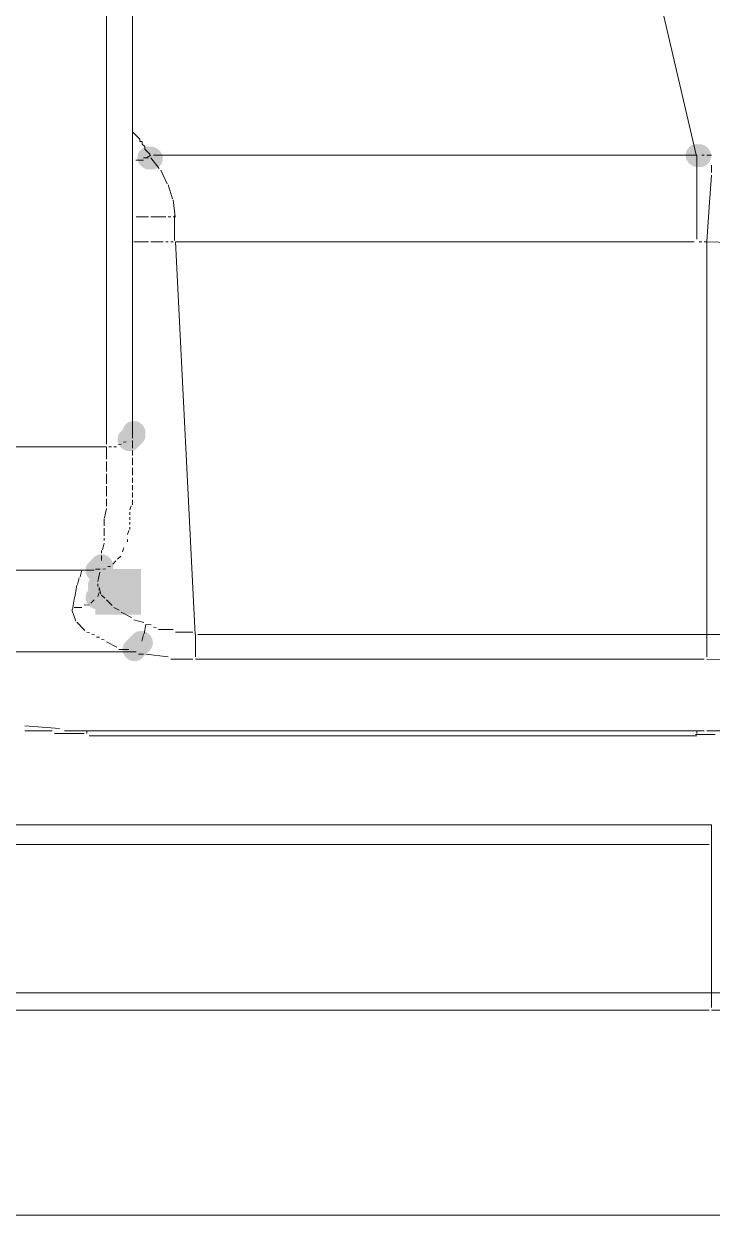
# Model space of a CAD drawing. Header units: millimetres. Extents: x 0 to 297, y 0 to 208.
# Drawn here: x 131.51 to 136.86, y 49.91 to 59.15 of the extents above; entities that cross this region are included whole.
import ezdxf

# ---------------------------------------------------------------- set-up
doc = ezdxf.new("R2010")
doc.units = ezdxf.units.MM

msp = doc.modelspace()

# ---------------------------------------------------------------- hatches: boundary and pattern name
h = msp.add_hatch(color=7)
edge = h.paths.add_edge_path(flags=0)
edge.add_spline(control_points=[(136.796599, 58.190248), (136.763054, 58.223793), (136.708162, 58.223793), (136.674617, 58.190248), (136.641072, 58.156703), (136.641072, 58.101811), (136.674617, 58.068266), (136.674617, 58.068266), (136.680262, 58.062622), (136.680262, 58.062622), (136.713807, 58.029077), (136.768699, 58.029077), (136.802244, 58.062622), (136.835789, 58.096167), (136.835789, 58.151058), (136.802244, 58.184603), (136.802244, 58.184603), (136.796599, 58.190248), (136.796599, 58.190248)], knot_values=[0, 0, 0, 0, 1, 1, 1, 2, 2, 2, 3, 3, 3, 4, 4, 4, 5, 5, 5, 6, 6, 6, 6], degree=3, periodic=1)
h = msp.add_hatch(color=7)
edge = h.paths.add_edge_path(flags=0)
edge.add_spline(control_points=[(136.816002, 58.190248), (136.782457, 58.223793), (136.727565, 58.223793), (136.69402, 58.190248), (136.660475, 58.156703), (136.660475, 58.101811), (136.69402, 58.068266), (136.69402, 58.068266), (136.699665, 58.062622), (136.699665, 58.062622), (136.73321, 58.029077), (136.788101, 58.029077), (136.821646, 58.062622), (136.855191, 58.096167), (136.855191, 58.151058), (136.821646, 58.184603), (136.821646, 58.184603), (136.816002, 58.190248), (136.816002, 58.190248)], knot_values=[0, 0, 0, 0, 1, 1, 1, 2, 2, 2, 3, 3, 3, 4, 4, 4, 5, 5, 5, 6, 6, 6, 6], degree=3, periodic=1)
h = msp.add_hatch(color=7)
edge = h.paths.add_edge_path(flags=0)
edge.add_spline(control_points=[(132.542099, 58.170845), (132.508554, 58.20439), (132.453662, 58.20439), (132.420117, 58.170845), (132.386572, 58.1373), (132.386572, 58.082408), (132.420117, 58.048863), (132.420117, 58.048863), (132.425762, 58.043219), (132.425762, 58.043219), (132.459307, 58.009674), (132.514199, 58.009674), (132.547744, 58.043219), (132.581289, 58.076764), (132.581289, 58.131656), (132.547744, 58.165201), (132.547744, 58.165201), (132.542099, 58.170845), (132.542099, 58.170845)], knot_values=[0, 0, 0, 0, 1, 1, 1, 2, 2, 2, 3, 3, 3, 4, 4, 4, 5, 5, 5, 6, 6, 6, 6], degree=3, periodic=1)
h = msp.add_hatch(color=7)
edge = h.paths.add_edge_path(flags=0)
edge.add_spline(control_points=[(132.561149, 58.170845), (132.527604, 58.20439), (132.472712, 58.20439), (132.439167, 58.170845), (132.405622, 58.1373), (132.405622, 58.082408), (132.439167, 58.048863), (132.439167, 58.048863), (132.444812, 58.043219), (132.444812, 58.043219), (132.478357, 58.009674), (132.533249, 58.009674), (132.566794, 58.043219), (132.600339, 58.076764), (132.600339, 58.131656), (132.566794, 58.165201), (132.566794, 58.165201), (132.561149, 58.170845), (132.561149, 58.170845)], knot_values=[0, 0, 0, 0, 1, 1, 1, 2, 2, 2, 3, 3, 3, 4, 4, 4, 5, 5, 5, 6, 6, 6, 6], degree=3, periodic=1)
h = msp.add_hatch(color=7)
edge = h.paths.add_edge_path(flags=0)
edge.add_spline(control_points=[(132.388641, 55.986092), (132.355096, 56.019637), (132.300204, 56.019637), (132.266659, 55.986092), (132.233114, 55.952547), (132.233114, 55.897656), (132.266659, 55.864111), (132.266659, 55.864111), (132.272304, 55.858466), (132.272304, 55.858466), (132.305849, 55.824921), (132.36074, 55.824921), (132.394285, 55.858466), (132.42783, 55.892011), (132.42783, 55.946903), (132.394285, 55.980448), (132.394285, 55.980448), (132.388641, 55.986092), (132.388641, 55.986092)], knot_values=[0, 0, 0, 0, 1, 1, 1, 2, 2, 2, 3, 3, 3, 4, 4, 4, 5, 5, 5, 6, 6, 6, 6], degree=3, periodic=1)
h = msp.add_hatch(color=7)
edge = h.paths.add_edge_path(flags=0)
edge.add_spline(control_points=[(132.407691, 56.005142), (132.374146, 56.038687), (132.319254, 56.038687), (132.285709, 56.005142), (132.252164, 55.971597), (132.252164, 55.916706), (132.285709, 55.883161), (132.285709, 55.883161), (132.291354, 55.877516), (132.291354, 55.877516), (132.324899, 55.843971), (132.37979, 55.843971), (132.413335, 55.877516), (132.44688, 55.911061), (132.44688, 55.965953), (132.413335, 55.999498), (132.413335, 55.999498), (132.407691, 56.005142), (132.407691, 56.005142)], knot_values=[0, 0, 0, 0, 1, 1, 1, 2, 2, 2, 3, 3, 3, 4, 4, 4, 5, 5, 5, 6, 6, 6, 6], degree=3, periodic=1)
h = msp.add_hatch(color=7)
edge = h.paths.add_edge_path(flags=0)
edge.add_spline(control_points=[(132.427094, 56.043595), (132.393549, 56.07714), (132.338657, 56.07714), (132.305112, 56.043595), (132.271567, 56.01005), (132.271567, 55.955158), (132.305112, 55.921613), (132.305112, 55.921613), (132.310756, 55.915969), (132.310756, 55.915969), (132.344301, 55.882424), (132.399193, 55.882424), (132.432738, 55.915969), (132.466283, 55.949514), (132.466283, 56.004406), (132.432738, 56.037951), (132.432738, 56.037951), (132.427094, 56.043595), (132.427094, 56.043595)], knot_values=[0, 0, 0, 0, 1, 1, 1, 2, 2, 2, 3, 3, 3, 4, 4, 4, 5, 5, 5, 6, 6, 6, 6], degree=3, periodic=1)
h = msp.add_hatch(color=7)
edge = h.paths.add_edge_path(flags=0)
edge.add_spline(control_points=[(132.427094, 56.024545), (132.393549, 56.05809), (132.338657, 56.05809), (132.305112, 56.024545), (132.271567, 55.991), (132.271567, 55.936108), (132.305112, 55.902563), (132.305112, 55.902563), (132.310756, 55.896919), (132.310756, 55.896919), (132.344301, 55.863374), (132.399193, 55.863374), (132.432738, 55.896919), (132.466283, 55.930464), (132.466283, 55.985356), (132.432738, 56.018901), (132.432738, 56.018901), (132.427094, 56.024545), (132.427094, 56.024545)], knot_values=[0, 0, 0, 0, 1, 1, 1, 2, 2, 2, 3, 3, 3, 4, 4, 4, 5, 5, 5, 6, 6, 6, 6], degree=3, periodic=1)
h = msp.add_hatch(color=7)
h.dxf.hatch_style = 2
h.paths.add_polyline_path([(132.356225, 56.020881), (132.356225, 55.848372)])
h = msp.add_hatch(color=7)
h.dxf.hatch_style = 2
h.paths.add_polyline_path([(132.356225, 55.944328), (132.356225, 55.771819)])
h = msp.add_hatch(color=7)
h.dxf.hatch_style = 2
h.paths.add_polyline_path([(132.356225, 55.886825), (132.356225, 55.714317)])
h = msp.add_hatch(color=7)
h.dxf.hatch_style = 2
h.paths.add_polyline_path([(132.356225, 55.810272), (132.356225, 55.637764)])
h = msp.add_hatch(color=7)
h.dxf.hatch_style = 2
h.paths.add_polyline_path([(132.356225, 55.733367), (132.356225, 55.560858)])
h = msp.add_hatch(color=7)
h.dxf.hatch_style = 2
h.paths.add_polyline_path([(132.356225, 55.675864), (132.356225, 55.503356)])
h = msp.add_hatch(color=7)
h.dxf.hatch_style = 2
h.paths.add_polyline_path([(132.356225, 55.618361), (132.356225, 55.445853)])
h = msp.add_hatch(color=7)
h.dxf.hatch_style = 2
h.paths.add_polyline_path([(132.356225, 55.560858), (132.356225, 55.38835)])
h = msp.add_hatch(color=7)
h.dxf.hatch_style = 2
h.paths.add_polyline_path([(132.337175, 55.465256), (132.337175, 55.292747)])
h = msp.add_hatch(color=7)
h.dxf.hatch_style = 2
h.paths.add_polyline_path([(132.356225, 55.503356), (132.356225, 55.330847)])
h = msp.add_hatch(color=7)
h.dxf.hatch_style = 2
h.paths.add_polyline_path([(132.337175, 55.426803), (132.337175, 55.254294)])
h = msp.add_hatch(color=7)
h.dxf.hatch_style = 2
h.paths.add_polyline_path([(132.337175, 55.38835), (132.337175, 55.215842)])
h = msp.add_hatch(color=7)
h.dxf.hatch_style = 2
h.paths.add_polyline_path([(132.318125, 55.273344), (132.318125, 55.100836)])
h = msp.add_hatch(color=7)
h.dxf.hatch_style = 2
h.paths.add_polyline_path([(132.337175, 55.35025), (132.337175, 55.177742)])
h = msp.add_hatch(color=7)
h.dxf.hatch_style = 2
h.paths.add_polyline_path([(132.337175, 55.311797), (132.337175, 55.139289)])
h = msp.add_hatch(color=7)
h.dxf.hatch_style = 2
h.paths.add_polyline_path([(132.299075, 55.196792), (132.299075, 55.024283)])
h = msp.add_hatch(color=7)
h.dxf.hatch_style = 2
h.paths.add_polyline_path([(132.299075, 55.177742), (132.299075, 55.005233)])
h = msp.add_hatch(color=7)
h.dxf.hatch_style = 2
h.paths.add_polyline_path([(132.299075, 55.177742), (132.299075, 55.005233)])
h = msp.add_hatch(color=7)
h.dxf.hatch_style = 2
h.paths.add_polyline_path([(132.318125, 55.254294), (132.318125, 55.081786)])
h = msp.add_hatch(color=7)
h.dxf.hatch_style = 2
h.paths.add_polyline_path([(132.318125, 55.254294), (132.318125, 55.081786)])
h = msp.add_hatch(color=7)
h.dxf.hatch_style = 2
h.paths.add_polyline_path([(132.318125, 55.216194), (132.318125, 55.043686)])
h = msp.add_hatch(color=7)
h.dxf.hatch_style = 2
h.paths.add_polyline_path([(132.236149, 55.16953), (132.362001, 55.051545)])
h = msp.add_hatch(color=7)
h.dxf.hatch_style = 2
h.paths.add_polyline_path([(132.241572, 55.081786), (132.241572, 54.909278)])
h = msp.add_hatch(color=7)
h.dxf.hatch_style = 2
h.paths.add_polyline_path([(132.279672, 55.139289), (132.279672, 54.966781)])
h = msp.add_hatch(color=7)
h.dxf.hatch_style = 2
h.paths.add_polyline_path([(132.279672, 55.120239), (132.279672, 54.947731)])
h = msp.add_hatch(color=7)
h.dxf.hatch_style = 2
h.paths.add_polyline_path([(132.279672, 55.120239), (132.279672, 54.947731)])
h = msp.add_hatch(color=7)
edge = h.paths.add_edge_path(flags=0)
edge.add_spline(control_points=[(132.13958, 54.970445), (132.106035, 55.00399), (132.051143, 55.00399), (132.017598, 54.970445), (131.984053, 54.9369), (131.984053, 54.882008), (132.017598, 54.848463), (132.017598, 54.848463), (132.023242, 54.842819), (132.023242, 54.842819), (132.056787, 54.809274), (132.111679, 54.809274), (132.145224, 54.842819), (132.178769, 54.876364), (132.178769, 54.931256), (132.145224, 54.964801), (132.145224, 54.964801), (132.13958, 54.970445), (132.13958, 54.970445)], knot_values=[0, 0, 0, 0, 1, 1, 1, 2, 2, 2, 3, 3, 3, 4, 4, 4, 5, 5, 5, 6, 6, 6, 6], degree=3, periodic=1)
h = msp.add_hatch(color=7)
edge = h.paths.add_edge_path(flags=0)
edge.add_spline(control_points=[(132.13958, 54.970445), (132.106035, 55.00399), (132.051143, 55.00399), (132.017598, 54.970445), (131.984053, 54.9369), (131.984053, 54.882008), (132.017598, 54.848463), (132.017598, 54.848463), (132.023242, 54.842819), (132.023242, 54.842819), (132.056787, 54.809274), (132.111679, 54.809274), (132.145224, 54.842819), (132.178769, 54.876364), (132.178769, 54.931256), (132.145224, 54.964801), (132.145224, 54.964801), (132.13958, 54.970445), (132.13958, 54.970445)], knot_values=[0, 0, 0, 0, 1, 1, 1, 2, 2, 2, 3, 3, 3, 4, 4, 4, 5, 5, 5, 6, 6, 6, 6], degree=3, periodic=1)
h = msp.add_hatch(color=7)
edge = h.paths.add_edge_path(flags=0)
edge.add_spline(control_points=[(132.15863, 54.989495), (132.125085, 55.02304), (132.070193, 55.02304), (132.036648, 54.989495), (132.003103, 54.95595), (132.003103, 54.901058), (132.036648, 54.867513), (132.036648, 54.867513), (132.042292, 54.861869), (132.042292, 54.861869), (132.075837, 54.828324), (132.130729, 54.828324), (132.164274, 54.861869), (132.197819, 54.895414), (132.197819, 54.950306), (132.164274, 54.983851), (132.164274, 54.983851), (132.15863, 54.989495), (132.15863, 54.989495)], knot_values=[0, 0, 0, 0, 1, 1, 1, 2, 2, 2, 3, 3, 3, 4, 4, 4, 5, 5, 5, 6, 6, 6, 6], degree=3, periodic=1)
h = msp.add_hatch(color=7)
edge = h.paths.add_edge_path(flags=0)
edge.add_spline(control_points=[(132.15863, 54.989495), (132.125085, 55.02304), (132.070193, 55.02304), (132.036648, 54.989495), (132.003103, 54.95595), (132.003103, 54.901058), (132.036648, 54.867513), (132.036648, 54.867513), (132.042292, 54.861869), (132.042292, 54.861869), (132.075837, 54.828324), (132.130729, 54.828324), (132.164274, 54.861869), (132.197819, 54.895414), (132.197819, 54.950306), (132.164274, 54.983851), (132.164274, 54.983851), (132.15863, 54.989495), (132.15863, 54.989495)], knot_values=[0, 0, 0, 0, 1, 1, 1, 2, 2, 2, 3, 3, 3, 4, 4, 4, 5, 5, 5, 6, 6, 6, 6], degree=3, periodic=1)
h = msp.add_hatch(color=7)
edge = h.paths.add_edge_path(flags=0)
edge.add_spline(control_points=[(132.15863, 54.970445), (132.125085, 55.00399), (132.070193, 55.00399), (132.036648, 54.970445), (132.003103, 54.9369), (132.003103, 54.882008), (132.036648, 54.848463), (132.036648, 54.848463), (132.042292, 54.842819), (132.042292, 54.842819), (132.075837, 54.809274), (132.130729, 54.809274), (132.164274, 54.842819), (132.197819, 54.876364), (132.197819, 54.931256), (132.164274, 54.964801), (132.164274, 54.964801), (132.15863, 54.970445), (132.15863, 54.970445)], knot_values=[0, 0, 0, 0, 1, 1, 1, 2, 2, 2, 3, 3, 3, 4, 4, 4, 5, 5, 5, 6, 6, 6, 6], degree=3, periodic=1)
h = msp.add_hatch(color=7)
edge = h.paths.add_edge_path(flags=0)
edge.add_spline(control_points=[(132.15863, 54.970445), (132.125085, 55.00399), (132.070193, 55.00399), (132.036648, 54.970445), (132.003103, 54.9369), (132.003103, 54.882008), (132.036648, 54.848463), (132.036648, 54.848463), (132.042292, 54.842819), (132.042292, 54.842819), (132.075837, 54.809274), (132.130729, 54.809274), (132.164274, 54.842819), (132.197819, 54.876364), (132.197819, 54.931256), (132.164274, 54.964801), (132.164274, 54.964801), (132.15863, 54.970445), (132.15863, 54.970445)], knot_values=[0, 0, 0, 0, 1, 1, 1, 2, 2, 2, 3, 3, 3, 4, 4, 4, 5, 5, 5, 6, 6, 6, 6], degree=3, periodic=1)
h = msp.add_hatch(color=7)
edge = h.paths.add_edge_path(flags=0)
edge.add_spline(control_points=[(132.17768, 55.008545), (132.144135, 55.04209), (132.089243, 55.04209), (132.055698, 55.008545), (132.022153, 54.975), (132.022153, 54.920108), (132.055698, 54.886563), (132.055698, 54.886563), (132.061342, 54.880919), (132.061342, 54.880919), (132.094887, 54.847374), (132.149779, 54.847374), (132.183324, 54.880919), (132.216869, 54.914464), (132.216869, 54.969356), (132.183324, 55.002901), (132.183324, 55.002901), (132.17768, 55.008545), (132.17768, 55.008545)], knot_values=[0, 0, 0, 0, 1, 1, 1, 2, 2, 2, 3, 3, 3, 4, 4, 4, 5, 5, 5, 6, 6, 6, 6], degree=3, periodic=1)
h = msp.add_hatch(color=7)
h.dxf.hatch_style = 2
h.paths.add_polyline_path([(132.126567, 55.005233), (132.126567, 54.832725)])
h = msp.add_hatch(color=7)
h.dxf.hatch_style = 2
h.paths.add_polyline_path([(132.164667, 55.024283), (132.164667, 54.851775)])
h = msp.add_hatch(color=7)
h.dxf.hatch_style = 2
h.paths.add_polyline_path([(132.203119, 55.043686), (132.203119, 54.871178)])
h = msp.add_hatch(color=7)
edge = h.paths.add_edge_path(flags=0)
edge.add_spline(control_points=[(132.175682, 54.952977), (132.141073, 54.985423), (132.086209, 54.983653), (132.053763, 54.949044), (132.021317, 54.914435), (132.023087, 54.859572), (132.057696, 54.827126), (132.057696, 54.827126), (132.063341, 54.821834), (132.063341, 54.821834), (132.09795, 54.789388), (132.152813, 54.791158), (132.185259, 54.825767), (132.217705, 54.860376), (132.215935, 54.915239), (132.181326, 54.947685), (132.181326, 54.947685), (132.175682, 54.952977), (132.175682, 54.952977)], knot_values=[0, 0, 0, 0, 1, 1, 1, 2, 2, 2, 3, 3, 3, 4, 4, 4, 5, 5, 5, 6, 6, 6, 6], degree=3, periodic=1)
h = msp.add_hatch(color=7)
h.dxf.hatch_style = 2
h.paths.add_polyline_path([(132.069064, 54.918979), (132.421842, 54.918979), (132.421842, 54.566201), (132.069064, 54.566201)])
h = msp.add_hatch(color=7)
h.dxf.hatch_style = 2
h.paths.add_polyline_path([(132.088114, 54.909278), (132.088114, 54.736769)])
h = msp.add_hatch(color=7)
edge = h.paths.add_edge_path(flags=0)
edge.add_spline(control_points=[(132.156632, 54.837971), (132.122023, 54.870418), (132.067159, 54.868648), (132.034713, 54.834039), (132.002267, 54.79943), (132.004037, 54.744566), (132.038646, 54.71212), (132.038646, 54.71212), (132.044291, 54.706829), (132.044291, 54.706829), (132.0789, 54.674383), (132.133763, 54.676152), (132.166209, 54.710761), (132.198655, 54.745371), (132.196885, 54.800234), (132.162276, 54.83268), (132.162276, 54.83268), (132.156632, 54.837971), (132.156632, 54.837971)], knot_values=[0, 0, 0, 0, 1, 1, 1, 2, 2, 2, 3, 3, 3, 4, 4, 4, 5, 5, 5, 6, 6, 6, 6], degree=3, periodic=1)
h = msp.add_hatch(color=7)
edge = h.paths.add_edge_path(flags=0)
edge.add_spline(control_points=[(132.156632, 54.837971), (132.122023, 54.870418), (132.067159, 54.868648), (132.034713, 54.834039), (132.002267, 54.79943), (132.004037, 54.744566), (132.038646, 54.71212), (132.038646, 54.71212), (132.044291, 54.706829), (132.044291, 54.706829), (132.0789, 54.674383), (132.133763, 54.676152), (132.166209, 54.710761), (132.198655, 54.745371), (132.196885, 54.800234), (132.162276, 54.83268), (132.162276, 54.83268), (132.156632, 54.837971), (132.156632, 54.837971)], knot_values=[0, 0, 0, 0, 1, 1, 1, 2, 2, 2, 3, 3, 3, 4, 4, 4, 5, 5, 5, 6, 6, 6, 6], degree=3, periodic=1)
h = msp.add_hatch(color=7)
edge = h.paths.add_edge_path(flags=0)
edge.add_spline(control_points=[(132.15863, 54.85544), (132.125085, 54.888985), (132.070193, 54.888985), (132.036648, 54.85544), (132.003103, 54.821895), (132.003103, 54.767003), (132.036648, 54.733458), (132.036648, 54.733458), (132.042292, 54.727813), (132.042292, 54.727813), (132.075837, 54.694268), (132.130729, 54.694268), (132.164274, 54.727813), (132.197819, 54.761358), (132.197819, 54.81625), (132.164274, 54.849795), (132.164274, 54.849795), (132.15863, 54.85544), (132.15863, 54.85544)], knot_values=[0, 0, 0, 0, 1, 1, 1, 2, 2, 2, 3, 3, 3, 4, 4, 4, 5, 5, 5, 6, 6, 6, 6], degree=3, periodic=1)
h = msp.add_hatch(color=7)
edge = h.paths.add_edge_path(flags=0)
edge.add_spline(control_points=[(132.13958, 54.759484), (132.106035, 54.793029), (132.051143, 54.793029), (132.017598, 54.759484), (131.984053, 54.725939), (131.984053, 54.671047), (132.017598, 54.637502), (132.017598, 54.637502), (132.023242, 54.631858), (132.023242, 54.631858), (132.056787, 54.598313), (132.111679, 54.598313), (132.145224, 54.631858), (132.178769, 54.665403), (132.178769, 54.720295), (132.145224, 54.75384), (132.145224, 54.75384), (132.13958, 54.759484), (132.13958, 54.759484)], knot_values=[0, 0, 0, 0, 1, 1, 1, 2, 2, 2, 3, 3, 3, 4, 4, 4, 5, 5, 5, 6, 6, 6, 6], degree=3, periodic=1)
h = msp.add_hatch(color=7)
edge = h.paths.add_edge_path(flags=0)
edge.add_spline(control_points=[(132.484596, 54.414467), (132.451051, 54.448012), (132.39616, 54.448012), (132.362615, 54.414467), (132.32907, 54.380922), (132.32907, 54.326031), (132.362615, 54.292486), (132.362615, 54.292486), (132.368259, 54.286841), (132.368259, 54.286841), (132.401804, 54.253296), (132.456696, 54.253296), (132.490241, 54.286841), (132.523786, 54.320386), (132.523786, 54.375278), (132.490241, 54.408823), (132.490241, 54.408823), (132.484596, 54.414467), (132.484596, 54.414467)], knot_values=[0, 0, 0, 0, 1, 1, 1, 2, 2, 2, 3, 3, 3, 4, 4, 4, 5, 5, 5, 6, 6, 6, 6], degree=3, periodic=1)
h = msp.add_hatch(color=7)
edge = h.paths.add_edge_path(flags=0)
edge.add_spline(control_points=[(132.427094, 54.356965), (132.393549, 54.39051), (132.338657, 54.39051), (132.305112, 54.356965), (132.271567, 54.32342), (132.271567, 54.268528), (132.305112, 54.234983), (132.305112, 54.234983), (132.310756, 54.229338), (132.310756, 54.229338), (132.344301, 54.195793), (132.399193, 54.195793), (132.432738, 54.229338), (132.466283, 54.262883), (132.466283, 54.317775), (132.432738, 54.35132), (132.432738, 54.35132), (132.427094, 54.356965), (132.427094, 54.356965)], knot_values=[0, 0, 0, 0, 1, 1, 1, 2, 2, 2, 3, 3, 3, 4, 4, 4, 5, 5, 5, 6, 6, 6, 6], degree=3, periodic=1)
h = msp.add_hatch(color=7)
edge = h.paths.add_edge_path(flags=0)
edge.add_spline(control_points=[(132.446144, 54.376367), (132.412599, 54.409912), (132.357707, 54.409912), (132.324162, 54.376367), (132.290617, 54.342822), (132.290617, 54.287931), (132.324162, 54.254386), (132.324162, 54.254386), (132.329806, 54.248741), (132.329806, 54.248741), (132.363351, 54.215196), (132.418243, 54.215196), (132.451788, 54.248741), (132.485333, 54.282286), (132.485333, 54.337178), (132.451788, 54.370723), (132.451788, 54.370723), (132.446144, 54.376367), (132.446144, 54.376367)], knot_values=[0, 0, 0, 0, 1, 1, 1, 2, 2, 2, 3, 3, 3, 4, 4, 4, 5, 5, 5, 6, 6, 6, 6], degree=3, periodic=1)
h = msp.add_hatch(color=7)
edge = h.paths.add_edge_path(flags=0)
edge.add_spline(control_points=[(132.465194, 54.395417), (132.431649, 54.428962), (132.376757, 54.428962), (132.343212, 54.395417), (132.309667, 54.361872), (132.309667, 54.306981), (132.343212, 54.273436), (132.343212, 54.273436), (132.348856, 54.267791), (132.348856, 54.267791), (132.382401, 54.234246), (132.437293, 54.234246), (132.470838, 54.267791), (132.504383, 54.301336), (132.504383, 54.356228), (132.470838, 54.389773), (132.470838, 54.389773), (132.465194, 54.395417), (132.465194, 54.395417)], knot_values=[0, 0, 0, 0, 1, 1, 1, 2, 2, 2, 3, 3, 3, 4, 4, 4, 5, 5, 5, 6, 6, 6, 6], degree=3, periodic=1)

# ---------------------------------------------------------------- linework, layer by layer
at = {"color": 7, "lineweight": 15}
for points in [[(132.356225, 55.934626), (132.356225, 71.037043)], [(132.155142, 70.912513), (132.155142, 55.886649)], [(135.48995, 63.45726), (136.731375, 58.13349)], [(132.490633, 58.138782), (132.471231, 58.157832), (132.452181, 58.177235), (132.452181, 58.196285), (132.433131, 58.215335), (132.433131, 58.234738), (132.413728, 58.234738), (132.413728, 58.253788), (132.394678, 58.272838), (132.375628, 58.29224), (132.356225, 58.31129)], [(132.490633, 58.119732), (132.490633, 58.138782)], [(132.423606, 58.090804), (132.384094, 58.089746)], [(132.442656, 58.090804), (132.384447, 58.090099)], [(132.481108, 58.109854), (132.441597, 58.109149)], [(132.500158, 58.129257), (132.458531, 58.106679)], [(132.500158, 58.109854), (132.564717, 58.026246)], [(136.735608, 58.129257), (132.519208, 58.129257)], [(136.735608, 58.129257), (136.735608, 57.477676)], [(136.774061, 58.129257), (136.793111, 58.129257)], [(136.812514, 58.129257), (136.850614, 58.129257)], [(136.850614, 58.052351), (136.850614, 57.994849)], [(132.576711, 58.014251), (132.625747, 57.907713)], [(136.850614, 57.975799), (136.832975, 57.728149)], [(132.634214, 57.899246), (132.666669, 57.790238)], [(132.672667, 57.78424), (132.689247, 57.652654)], [(136.831564, 57.726738), (136.813572, 57.459685)], [(132.481108, 57.650185), (132.385153, 57.650185)], [(132.615164, 57.650185), (132.500158, 57.650185)], [(132.653617, 57.650185), (132.634214, 57.650185)], [(132.691717, 57.650185), (132.672667, 57.650185)], [(132.682192, 57.467799), (132.682192, 57.487201), (132.682192, 57.506251), (132.682192, 57.525301), (132.682192, 57.544704), (132.682192, 57.563754), (132.682192, 57.582804), (132.682192, 57.602207), (132.682192, 57.621257), (132.682192, 57.640307), (132.682192, 57.65971)], [(132.366103, 57.458274), (132.481108, 57.458274)], [(132.500158, 57.458274), (132.596114, 57.458274)], [(132.615164, 57.458274), (132.634214, 57.458274)], [(132.653617, 57.458274), (132.672667, 57.458274)], [(132.691717, 57.458274), (136.716558, 57.458274)], [(132.691717, 57.458274), (132.844117, 54.412038)], [(136.774061, 57.458274), (136.755011, 57.458274)], [(136.812514, 57.458274), (136.793111, 57.458274)], [(136.812514, 57.458274), (136.812514, 54.238471)], [(136.812514, 57.458274), (137.444692, 57.439224)], [(132.356225, 55.858074), (132.356225, 55.915576)], [(132.155142, 55.867599), (130.947583, 55.867599)], [(132.155142, 55.867599), (132.155142, 55.771643)], [(132.193594, 55.867599), (132.174192, 55.867599)], [(132.231694, 55.867599), (132.212644, 55.867599)], [(132.270147, 55.886649), (132.248981, 55.884885)], [(132.3086, 55.906051), (132.287433, 55.903935)], [(132.356225, 55.800571), (132.356225, 55.839024)], [(132.155142, 55.752593), (132.155142, 55.67604)], [(132.356225, 55.724018), (132.356225, 55.781521)], [(132.155142, 55.65699), (132.155142, 55.580085)], [(132.356225, 55.647113), (132.356225, 55.704615)], [(132.155142, 55.561035), (132.155142, 55.484482)], [(132.356225, 55.58961), (132.356225, 55.628063)], [(132.356225, 55.532107), (132.356225, 55.57056)], [(132.155142, 55.465079), (132.155142, 55.407576)], [(132.356225, 55.474604), (132.356225, 55.513057)], [(132.356225, 55.417101), (132.356225, 55.455554)], [(132.155142, 55.388526), (132.140678, 55.31656)], [(132.337175, 55.379001), (132.347758, 55.408635)], [(132.337175, 55.340549), (132.337175, 55.359599)], [(132.136092, 55.311974), (132.136092, 55.254471)], [(132.337175, 55.302096), (132.337175, 55.321499)], [(132.337175, 55.263996), (132.337175, 55.283046)], [(132.136092, 55.235068), (132.136092, 55.177565)], [(132.318125, 55.18709), (132.328708, 55.217076)], [(132.337175, 55.225543), (132.337175, 55.244593)], [(132.136092, 55.120063), (132.123039, 55.06891)], [(132.136092, 55.158515), (132.136092, 55.139465)], [(132.279672, 55.053035), (132.290256, 55.083021)], [(132.318125, 55.12994), (132.318125, 55.14899)], [(132.116689, 55.06256), (132.116689, 55.04351)], [(132.116689, 55.02446), (132.116689, 54.986007)], [(132.241572, 54.995532), (132.266267, 55.020226)], [(130.851981, 54.909454), (132.059186, 54.909454)], [(131.963583, 54.909454), (131.950531, 54.857949)], [(132.069064, 54.918979), (132.107164, 54.918979)], [(132.088114, 54.823024), (132.102578, 54.89499)], [(132.126567, 54.918979), (132.147733, 54.921096)], [(132.164667, 54.938029), (132.185833, 54.940146)], [(132.203119, 54.957432), (132.227814, 54.982126)], [(131.944181, 54.851951), (131.931128, 54.800446)], [(132.088114, 54.784924), (132.088114, 54.803974)], [(131.925131, 54.794449), (131.909608, 54.702374)], [(132.097639, 54.736946), (132.087056, 54.70696)], [(132.097639, 54.775046), (132.097639, 54.755996)], [(132.097639, 54.775046), (132.110692, 54.723893)], [(132.116689, 54.717543), (132.141736, 54.692849)], [(131.906081, 54.698493), (131.890558, 54.606418)], [(131.963583, 54.62194), (131.905375, 54.621235)], [(132.021086, 54.64099), (131.981575, 54.639932)], [(132.059186, 54.679443), (132.034492, 54.654749)], [(132.155142, 54.679443), (132.199239, 54.635346)], [(132.212644, 54.62194), (132.254272, 54.599363)], [(131.886678, 54.602538), (131.918075, 54.51399)], [(132.270147, 54.583488), (132.349522, 54.542565)], [(132.366103, 54.525985), (132.444067, 54.505524)], [(131.925131, 54.506935), (131.988278, 54.443788)], [(132.461706, 54.487885), (132.447242, 54.415565)], [(132.461706, 54.487885), (132.501217, 54.486826)], [(132.519208, 54.468482), (132.540375, 54.466365)], [(132.557661, 54.449432), (132.672667, 54.449079)], [(132.001683, 54.430382), (132.023203, 54.428265)], [(132.040136, 54.410979), (132.061303, 54.409215)], [(132.078589, 54.391929), (132.099756, 54.389813)], [(132.116689, 54.372879), (132.137856, 54.370763)], [(132.155142, 54.353476), (132.234517, 54.312554)], [(132.442656, 54.410979), (132.429603, 54.359474)], [(132.691717, 54.430382), (132.826125, 54.430029)], [(132.845175, 54.410979), (132.845175, 54.238471)], [(136.812514, 54.410979), (132.864225, 54.410979)], [(136.812514, 54.410979), (137.502194, 54.410979)], [(132.3467, 54.276924), (130.641019, 54.276924)], [(132.251097, 54.295974), (132.328003, 54.295621)], [(132.3467, 54.276924), (132.386211, 54.275865)], [(132.404203, 54.257874), (132.442656, 54.257874)], [(132.461706, 54.257874), (132.634567, 54.238118)], [(132.653617, 54.219421), (132.826125, 54.219421)], [(132.845175, 54.219421), (136.793111, 54.219421)], [(136.812514, 54.219421), (137.483144, 54.200371)], [(131.522611, 53.701896), (131.791075, 53.682493)], [(131.522611, 53.663443), (131.733572, 53.663443)], [(131.752622, 53.644393), (131.982633, 53.644393)], [(132.097639, 53.663443), (131.829528, 53.663443)], [(132.001683, 53.663443), (132.001683, 53.644393)], [(136.735608, 53.625343), (132.021086, 53.625343)], [(132.097639, 53.663443), (136.793111, 53.663443)], [(136.879542, 53.634868), (136.860139, 53.634868), (136.841089, 53.634868), (136.822039, 53.634868), (136.802636, 53.634868), (136.783586, 53.634868), (136.764536, 53.634868), (136.745133, 53.634868), (136.726083, 53.634868)], [(136.735608, 53.663443), (136.735608, 53.644393)], [(136.812514, 53.663443), (137.272183, 53.663443)], [(136.850614, 52.93531), (121.269125, 52.93531)], [(136.850614, 52.93531), (136.850614, 51.517143)], [(121.250075, 52.781851), (136.831564, 52.781851)], [(136.850614, 51.632149), (121.288528, 51.632149)], [(136.850614, 51.632149), (137.559697, 51.632149)], [(121.269125, 51.498093), (136.831564, 51.498093)], [(136.850614, 51.498093), (137.540647, 51.498093)], [(141.7955, 49.907065), (121.326628, 49.907065)]]:
    msp.add_lwpolyline(points, dxfattribs=at)

doc.saveas('drawing.dxf')
